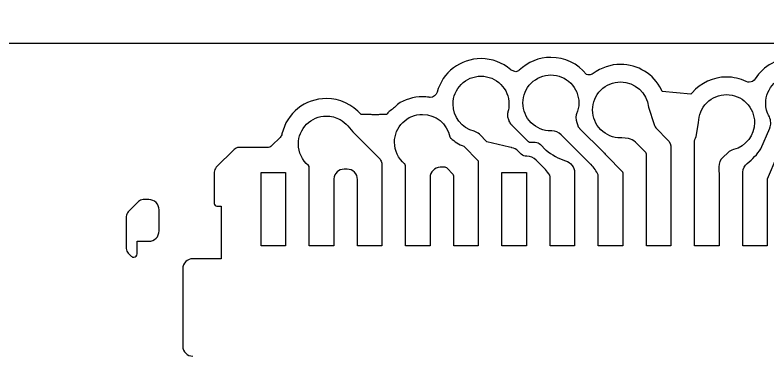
# Model space of a CAD drawing. Extents: x 0 to 248, y 0 to 175.
# Drawn here: x 44.65 to 50.12, y 150.96 to 153.4 of the extents above; entities that cross this region are included whole.
import ezdxf

# ---------------------------------------------------------------- set-up
doc = ezdxf.new("R2010")
doc.units = 0
doc.layers.add('gbr-dxf', color=7, linetype='Continuous')
doc.layers.add('gbr-outline-dxf', color=2, linetype='Continuous')

msp = doc.modelspace()

# ---------------------------------------------------------------- linework, layer by layer
at = {"layer": 'gbr-dxf'}
msp.add_line((49.4182, 152.2342), (49.4182, 151.9873), dxfattribs=at)
at = {"layer": 'gbr-dxf', "linetype": 'Continuous'}
for points in [[(43.9331, 147.2448), (43.9331, 149.1832, -0.022988), (43.9331, 149.1854), (43.9331, 149.4921, -0.022988), (43.9331, 149.4943), (43.9331, 149.7373, -0.015231), (43.9331, 149.7387, -0.036166), (43.9331, 149.7389, 0.021865), (43.933, 149.7406, -0.081876), (43.9331, 149.7414), (43.9331, 152.8966, -0.41422), (44.2295, 153.193), (57.2298, 153.193, -0.365449)], [(50.3109, 153.0874, 0.257911), (50.0309, 152.9327, -0.257739), (49.9878, 152.9089, -0.112022), (49.9659, 152.9139, 0.112645), (49.8225, 152.9466, 0.217424), (49.5727, 152.8326), (49.5643, 152.8227), (49.3553, 152.8415), (49.3492, 152.8542, 0.285322), (49.0526, 153.0384, 0.162262), (48.8541, 152.9723, -0.163877), (48.8234, 152.962, -0.096941), (48.8043, 152.9657, 0.227316), (48.5463, 153.0894), (48.5463, 153.0894, 0.195337), (48.3156, 152.9954), (48.3118, 152.9919), (48.2915, 152.9842), (48.258, 152.9969), (48.2544, 153, 0.180089), (48.0382, 153.0805, 0.338784), (47.719, 152.8362, -0.339355), (47.6699, 152.7985, -0.037724), (47.6623, 152.7991, 0.037661), (47.6128, 152.8028, 0.147293), (47.4303, 152.7478, -0.097913), (47.3702, 152.6968, 0.023312), (47.3504, 152.6733), (47.3017, 152.6733, -0.037859), (47.2712, 152.671, -0.037848), (47.2406, 152.6733), (47.1668, 152.6733, 0.220647), (46.9143, 152.7905, 0.350309), (46.5917, 152.5329), (46.5916, 152.5324, -0.141321), (46.5782, 152.5082), (46.519, 152.449, -0.198826), (46.4837, 152.4343), (46.2784, 152.4343, 0.198766), (46.2431, 152.4197), (46.1139, 152.2905, 0.198826), (46.0992, 152.2551), (46.0992, 152.0291, -0.089302), (46.0996, 152.0274, 0.393729), (46.1185, 152.0085, -0.088868), (46.1202, 152.0081), (46.1503, 152.0081), (46.1503, 151.6266), (45.947, 151.6266, -0.021204), (45.9451, 151.6265, 0.407482), (45.8701, 151.5533), (45.8701, 151.4835), (45.8701, 151.4835), (45.8701, 150.9903, 0.397856), (45.9435, 150.9179)], [(49.9404, 151.7261), (49.9404, 152.2496), (49.9405, 152.2497), (49.9405, 152.2528, -0.113978), (49.9404, 152.2539, 0.020278), (49.9407, 152.2554, -0.04429), (49.9407, 152.2558, -0.20773), (49.9738, 152.3184, 0.068483), (50.0731, 152.425), (50.1362, 152.5752, -0.017066), (50.1367, 152.5767, 0.099718), (50.1441, 152.6134, -0.018881), (50.1442, 152.6152, 0.114189), (50.1338, 152.6567, -0.129247), (50.1076, 152.7566, -0.414223), (50.3108, 152.9598, -0.414223), (50.514, 152.7566, -0.344253), (50.36, 152.5595, 0.105042), (50.3248, 152.5415), (50.2245, 152.4576), (50.1876, 152.3697, -0.007045), (50.1871, 152.3685), (50.1183, 152.2045), (50.1183, 151.9873)], [(48.8493, 152.7076, -0.414223), (49.0525, 152.9108, -0.385633), (49.2547, 152.7276), (49.2964, 152.6022, 0.09891), (49.3155, 152.5703), (49.3922, 152.4936, -0.205244), (49.4182, 152.4286), (49.4182, 152.2342)], [(49.4182, 151.9873), (49.4182, 151.7262), (49.4182, 151.7262), (49.4182, 151.7205), (49.2404, 151.7205), (49.2404, 151.9801), (49.2404, 151.9872), (49.2404, 152.2539), (49.2404, 152.2539), (49.2404, 152.3863, 0.181418), (49.235, 152.3993, -0.041258), (49.2348, 152.3996), (49.161, 152.4734, 0.154859), (49.1095, 152.4989), (49.0612, 152.5046, -0.01101), (49.0525, 152.5044, -0.414223), (48.8493, 152.7076)]]:
    msp.add_lwpolyline(points, format="xyb", dxfattribs=at)
for points in [[(47.835, 152.7497, -0.414223), (48.0382, 152.9529, -0.414223), (48.2414, 152.7497, -0.068627), (48.2338, 152.6948), (48.2338, 152.6947, 0.066166), (48.2303, 152.6699, -0.012376), (48.2303, 152.6689, 0.029841), (48.2309, 152.6577, 0.021462), (48.2407, 152.6312), (48.2408, 152.6254, 0.077653), (48.2581, 152.6018, -0.021527), (48.2595, 152.6003), (48.3818, 152.478, -0.069707), (48.3823, 152.4776, 0.181555), (48.3953, 152.4722), (48.4325, 152.4722, -0.208892), (48.4697, 152.4559), (48.5095, 152.4162), (48.5107, 152.4152, 0.09048), (48.6533, 152.3376, -0.329891), (48.7182, 152.254), (48.7182, 152.254), (48.7182, 151.7206), (48.5404, 151.7206), (48.5404, 151.7261), (48.5404, 151.7261), (48.5404, 152.2226, -0.03609), (48.5403, 152.2229, 0.124411), (48.5376, 152.2323, -0.040594), (48.5375, 152.2326, 0.029204), (48.5066, 152.2753), (48.4409, 152.3411, -0.018707), (48.4383, 152.3436, 0.195287), (48.3721, 152.3705, -0.018457), (48.3704, 152.3706), (48.3693, 152.3706, -0.213002), (48.3307, 152.3854), (48.3074, 152.4087, 0.136317), (48.2629, 152.4332, -0.057141), (48.2576, 152.4351), (48.2458, 152.4374), (48.0809, 152.4765), (48.0262, 152.5309, 0.115762), (47.9887, 152.5527, -0.343777)], [(48.343, 152.7584, -0.414223), (48.5462, 152.9616, -0.414223), (48.7494, 152.7584, -0.100056), (48.7334, 152.6795), (48.7332, 152.6789, 0.074743), (48.7262, 152.6516, 0.05329), (48.7453, 152.584, 0.033011), (48.7535, 152.5746, -0.01331), (48.7543, 152.5738), (48.9282, 152.3999, -0.010487), (48.9298, 152.3982, -0.01984), (48.9507, 152.3753), (49.0672, 152.2588), (49.0672, 152.2581, 0.054148), (49.0682, 152.254), (49.0682, 152.254), (49.0682, 152.2342), (49.0682, 152.2342), (49.0682, 151.7262), (49.0682, 151.7262), (49.0682, 151.7206), (48.8904, 151.7206), (48.8904, 152.2361, 0.086165), (48.8383, 152.3101, -0.009265), (48.8369, 152.3116), (48.6218, 152.5267, -0.013136), (48.621, 152.5274, 0.198997), (48.5539, 152.5553, -0.011953), (48.5529, 152.5553, -0.008674), (48.5462, 152.5552, -0.414223)], [(49.5892, 151.9836), (49.5892, 152.4683, -0.134394), (49.6016, 152.5136), (49.6194, 152.6136, -0.003923), (49.6194, 152.6159, -0.414223), (49.8226, 152.8191, -0.414223), (50.0258, 152.6159, -0.340623), (49.8744, 152.4194, -0.012865), (49.8734, 152.4191, 0.123981), (49.8326, 152.3969), (49.7976, 152.3642), (49.7971, 152.3638, 0.207833), (49.767, 152.2943), (49.767, 152.2939), (49.767, 152.2594, 0.070373), (49.7682, 152.2539), (49.7682, 152.2539), (49.7682, 152.2342), (49.7683, 152.2342), (49.7683, 151.7262), (49.7682, 151.7262), (49.7682, 151.7205), (49.5904, 151.7205), (49.5904, 151.9666, -0.048141)], [(46.711, 152.4597, -0.414223), (46.9142, 152.6629, -0.128222), (47.0134, 152.637), (47.0146, 152.637, -0.088545), (47.0697, 152.5913), (47.106, 152.5485, 0.040379), (47.1083, 152.5463), (47.1083, 152.5463), (47.3057, 152.349, 0.022848), (47.3182, 152.3215), (47.3182, 152.254), (47.3182, 152.254), (47.3182, 151.7206), (47.1404, 151.7206), (47.1404, 151.7262), (47.1404, 151.7262), (47.1404, 152.2001, -0.01811), (47.1403, 152.2018, 0.414241), (47.0653, 152.2768, -0.018102), (47.0636, 152.2768), (47.0443, 152.2768, -0.014325), (47.0431, 152.2768, 0.391849), (46.9683, 152.2076), (46.9683, 151.7205), (46.7905, 151.7205), (46.7905, 152.2314, 0.031888), (46.7903, 152.2338, -0.100291), (46.7903, 152.2348), (46.7903, 152.2896, -0.036589), (46.7903, 152.2898, 0.194052), (46.7842, 152.3035, -0.222694)], [(47.4096, 152.4722, -0.414223), (47.6128, 152.6754, -0.35623), (47.8119, 152.5129), (47.8119, 152.5129, 0.141379), (47.8174, 152.5033, -0.066989), (47.8178, 152.5028, 0.085781), (47.9135, 152.4431), (48.0181, 152.3385), (48.0181, 152.2539), (48.0181, 152.2539), (48.0181, 151.7205), (47.8404, 151.7205), (47.8404, 151.7261), (47.8403, 151.7261), (47.8403, 152.2265, 0.180326), (47.835, 152.2394), (47.7888, 152.2856, 0.165434), (47.7769, 152.2905), (47.7406, 152.2905, 0.398143), (47.6682, 152.2172), (47.6682, 151.7262), (47.6682, 151.7262), (47.6682, 151.7206), (47.4904, 151.7206), (47.4904, 152.233), (47.4903, 152.2331), (47.4903, 152.3019, 0.194305), (47.4836, 152.3153, -0.041739), (47.4834, 152.3155, -0.223711)], [(45.4597, 151.7012, 0.198889), (45.4743, 151.6658), (45.4933, 151.6469, 0.040536), (45.4994, 151.6416, 0.152907), (45.5137, 151.6372, -0.015123), (45.515, 151.6371, 0.397908), (45.5386, 151.6621), (45.5386, 151.6627), (45.5386, 151.7529), (45.6216, 151.7529, -0.021574), (45.6237, 151.753, 0.414241), (45.6987, 151.828), (45.6987, 151.8286), (45.6987, 151.9805), (45.6987, 151.9811, 0.414241), (45.6237, 152.0561), (45.6231, 152.0561), (45.5837, 152.0561, 0.198766), (45.5484, 152.0415), (45.4743, 151.9674, 0.198959), (45.4597, 151.932)]]:
    msp.add_lwpolyline(points, format="xyb", close=True, dxfattribs=at)
for points in [[(46.4406, 151.7205), (46.4406, 152.2539), (46.6184, 152.2539), (46.6184, 151.7205)], [(48.1903, 151.7205), (48.1903, 152.2539), (48.3681, 152.2539), (48.3681, 151.7205)]]:
    msp.add_lwpolyline(points, close=True, dxfattribs=at)
msp.add_lwpolyline([(50.1183, 151.9873), (50.1183, 151.7206), (49.9405, 151.7206), (49.9405, 151.7261), (49.9404, 151.7261)], dxfattribs=at)
at = {"layer": 'gbr-outline-dxf', "linetype": 'Continuous', "const_width": 0.000025}
msp.add_lwpolyline([(37.7291, 131.7065), (37.7291, 139.0881, -0.211094), (37.8925, 139.4578), (43.5658, 144.6241, 0.211095), (43.7291, 144.9938), (43.7291, 152.897, -0.414217), (44.2291, 153.397), (57.2291, 153.397, -0.414217), (57.7291, 152.897), (57.7291, 144.9938, -0.211094), (57.5658, 144.6241), (51.8925, 139.4578, 0.211095), (51.7291, 139.0881), (51.7291, 130.3303, -0.414217), (51.2291, 129.8303), (46.2291, 129.8303, -0.414217), (45.7291, 130.3303), (45.7291, 130.7065, 0.414217), (45.2291, 131.2065), (38.2291, 131.2065, -0.414217)], format="xyb", close=True, dxfattribs=at)

doc.saveas('drawing.dxf')
